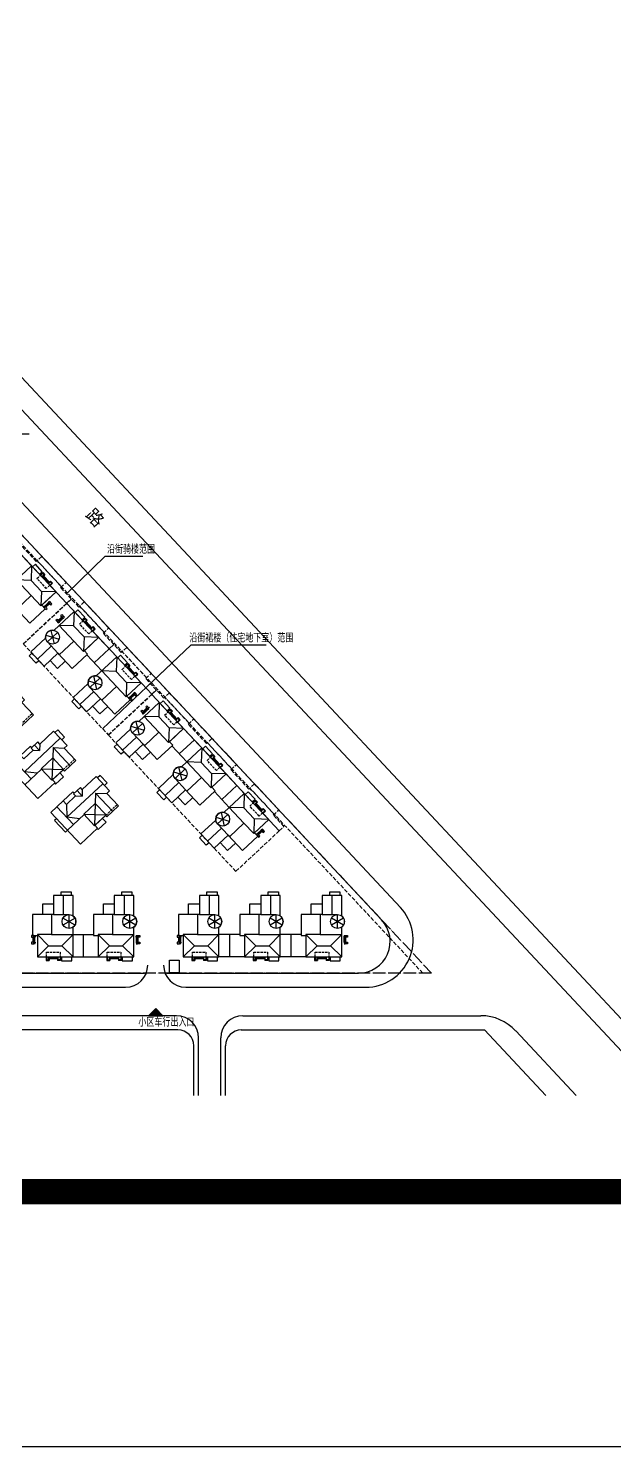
# Model space of a CAD drawing. Extents: x -34815 to 81416, y -425322 to 67478.
# Drawn here: x 4911 to 7208, y -185122 to -179560 of the extents above; entities that cross this region are included whole.
import ezdxf

# ---------------------------------------------------------------- set-up
doc = ezdxf.new("R2010")
doc.units = 0
doc.header["$LTSCALE"] = 1000
doc.header["$MEASUREMENT"] = 0
doc.linetypes.add('DASH', pattern=[0.35, 0.25, -0.1])
doc.linetypes.add('DOTE', pattern=[2.42, 2, -0.2, 0.02, -0.2])
doc.layers.add('PUB_TITLE', color=7, linetype='Continuous')
doc.layers.add('坯担层', color=7, linetype='Continuous')
doc.layers.add('WALL', color=2, linetype='Continuous', lineweight=25)
doc.styles.add('_TCH_DIM', font='SIMPLEX', dxfattribs={"bigfont": 'GBCBIG'})
doc.styles.add('宋体', font='', dxfattribs={"width": 0.666667})
doc.styles.get('宋体').set_extended_font_data('SimSun')

# ---------------------------------------------------------------- blocks, each defined once
blk = doc.blocks.new('A1100图框')
at = {"layer": 'PUB_TITLE'}
blk.add_lwpolyline([(-2684, 8078), (81416, 8078), (81416, 67478), (-2684, 67478)], close=True, dxfattribs=at)
at = {"layer": 'PUB_TITLE', "const_width": 100}
blk.add_lwpolyline([(-184, 9078), (80416, 9078), (80416, 66478), (-184, 66478)], close=True, dxfattribs=at)
blk = doc.blocks.new('jhjuuoiuo')
at = {"linetype": 'Continuous'}
blk.add_hatch(color=9, dxfattribs=at).paths.add_polyline_path([(555360, 250437), (553110, 248187), (557610, 248187)])
at = {"color": 9, "linetype": 'Continuous'}
for p, q in [((353099, 611012), (715639, 222973)), ((362679, 611012), (725218, 222973)), ((626797, 278513), (369120, 554327)), ((377979, 555087), (632721, 282427)), ((527199, 378673), (473471, 436180)), ((473471, 436180), (527199, 378673)), ((506368, 432315), (515393, 432315)), ((527121, 381685), (539393, 393586)), ((539393, 393586), (551338, 393586)), ((554097, 349883), (527267, 378600)), ((527267, 378600), (554097, 349883)), ((538599, 338932), (566551, 365523)), ((542143, 365607), (540682, 364241)), ((552221, 351891), (566551, 365523)), ((566551, 365523), (590249, 365523)), ((554165, 349810), (594444, 306698)), ((554165, 349810), (594444, 306698)), ((274360, 261687), (551860, 261687)), ((558860, 261687), (619490, 261687)), ((280360, 257187), (545860, 257187)), ((564860, 257187), (621760, 257187)), ((561909, 248187), (396160, 248187)), ((555360, 250437), (553110, 248187)), ((553110, 248187), (557610, 248187)), ((555360, 250437), (557610, 248187)), ((582909, 248187), (658197, 248187)), ((562409, 243687), (395660, 243687)), ((582409, 243687), (659336, 243687)), ((659336, 243687), (678688, 222973)), ((669158, 243427), (688268, 222973)), ((567409, 222973), (567409, 238687)), ((568909, 222973), (568909, 241187)), ((575909, 222973), (575909, 241187)), ((577409, 222973), (577409, 238687))]:
    blk.add_line(p, q, dxfattribs=at)
at = {"color": 1, "linetype": 'DASH', "ltscale": 5}
blk.add_line((639782, 261687), (367645, 552940), dxfattribs=at)
at = {"color": 1, "linetype": 'DOTE', "ltscale": 2}
for p, q in [((369120, 554327), (642529, 261687)), ((642529, 261687), (179160, 261687))]:
    blk.add_line(p, q, dxfattribs=at)
at = {"color": 5, "linetype": 'DASH', "ltscale": 5}
for p, q in [((517600, 391876), (511866, 398014)), ((517600, 391876), (511866, 398014)), ((519354, 393514), (517600, 391876)), ((517893, 392149), (517600, 391876)), ((525607, 383892), (517893, 392149)), ((527074, 385262), (519354, 393514)), ((525315, 383619), (527074, 385262)), ((525315, 383619), (525607, 383892)), ((528660, 380038), (525315, 383619)), ((528660, 380038), (525315, 383619)), ((513461, 365838), (527199, 378673)), ((527267, 378600), (513530, 365765)), ((527199, 378673), (528660, 380038)), ((527199, 378673), (528660, 380038)), ((528728, 379965), (527267, 378600)), ((528728, 379965), (527267, 378600)), ((531049, 377481), (528728, 379965)), ((531049, 377481), (528728, 379965)), ((532805, 379121), (531049, 377481)), ((531342, 377754), (531049, 377481)), ((539056, 369497), (531342, 377754)), ((540523, 370867), (532805, 379121)), ((538764, 369224), (540523, 370867)), ((538764, 369224), (539056, 369497)), ((544498, 363086), (538764, 369224)), ((544498, 363086), (538764, 369224)), ((513530, 365765), (540359, 337048)), ((546254, 364726), (544498, 363086)), ((553972, 356472), (546254, 364726)), ((544791, 363359), (544498, 363086)), ((552505, 355102), (544791, 363359)), ((552213, 354829), (553972, 356472)), ((552213, 354829), (552505, 355102)), ((555558, 351248), (552213, 354829)), ((555558, 351248), (552213, 354829)), ((554097, 349883), (555558, 351248)), ((554097, 349883), (555558, 351248)), ((555626, 351175), (554165, 349810)), ((555626, 351175), (554165, 349810)), ((557947, 348691), (555626, 351175)), ((557947, 348691), (555626, 351175)), ((559703, 350331), (557947, 348691)), ((567417, 342073), (559703, 350331)), ((540359, 337048), (554097, 349883)), ((540427, 336975), (554165, 349810)), ((558240, 348964), (557947, 348691)), ((565954, 340707), (558240, 348964)), ((565662, 340434), (567417, 342073)), ((580706, 293863), (540427, 336975)), ((565662, 340434), (565954, 340707)), ((571396, 334296), (565662, 340434)), ((571396, 334296), (565662, 340434)), ((573150, 335934), (571396, 334296)), ((571689, 334569), (571396, 334296)), ((579403, 326312), (571689, 334569)), ((580865, 327678), (573150, 335934)), ((579111, 326039), (580865, 327678)), ((579111, 326039), (579403, 326312)), ((584845, 319901), (579111, 326039)), ((584845, 319901), (579111, 326039)), ((586600, 321540), (584845, 319901)), ((585138, 320174), (584845, 319901)), ((592852, 311917), (585138, 320174)), ((594314, 313283), (586600, 321540)), ((592560, 311644), (594314, 313283)), ((592560, 311644), (592852, 311917)), ((595905, 308063), (592560, 311644)), ((595905, 308063), (592560, 311644)), ((594444, 306698), (580706, 293863)), ((594444, 306698), (595905, 308063))]:
    blk.add_line(p, q, dxfattribs=at)
at = {"color": 9, "linetype": 'Continuous'}
for centre, radius, start, end in [((619490, 271687), 10000, 270, 43.05417), ((621760, 272187), 15000, 270, 43.05417), ((545860, 264187), 7000, 270, 360), ((564860, 264187), 7000, 180, 270), ((561909, 241187), 7000, 360, 90), ((582909, 241187), 7000, 90, 180), ((658197, 233187), 15000, 43.05418, 90.00001), ((562409, 238687), 5000, 360, 90), ((582409, 238687), 5000, 90, 180)]:
    blk.add_arc(centre, radius, start, end, dxfattribs=at)
at = {"layer": 'WALL', "color": 5}
for p, q in [((519484, 386930), (520295, 387688)), ((521327, 384957), (522139, 385715)), ((521447, 378896), (520278, 377804)), ((521631, 378699), (520462, 377607)), ((521816, 378502), (520647, 377410)), ((521686, 378641), (522184, 378107)), ((525714, 374330), (524545, 373237)), ((525898, 374132), (524729, 373040)), ((526082, 373935), (524913, 372843)), ((525844, 374191), (525345, 374724)), ((532933, 372535), (533744, 373293)), ((534776, 370562), (535588, 371320)), ((546382, 358140), (547193, 358898)), ((548225, 356167), (549037, 356925)), ((548345, 350106), (547176, 349014)), ((548529, 349909), (547360, 348817)), ((548714, 349712), (547545, 348620)), ((548584, 349851), (549082, 349317)), ((552612, 345540), (551443, 344447)), ((552742, 345401), (552243, 345934)), ((552796, 345342), (551627, 344250)), ((552980, 345145), (551811, 344053)), ((559831, 343745), (560642, 344503)), ((561674, 341772), (562485, 342530)), ((522923, 333006), (522813, 329756)), ((528316, 327234), (522923, 333006)), ((522923, 333006), (526457, 332886)), ((573280, 329350), (574091, 330108)), ((575123, 327377), (575934, 328135)), ((536372, 318612), (536262, 315361)), ((541765, 312839), (536372, 318612)), ((536372, 318612), (539906, 318492)), ((586729, 314955), (587540, 315713)), ((588572, 312982), (589383, 313740)), ((588692, 306922), (587523, 305829)), ((588876, 306724), (587707, 305632)), ((589061, 306527), (587892, 305435)), ((588931, 306666), (589429, 306132)), ((517960, 273887), (521510, 270337)), ((529260, 273887), (525710, 270337)), ((537160, 273887), (540710, 270337)), ((548460, 273887), (544910, 270337)), ((564060, 273886), (567610, 270336)), ((575360, 273886), (571810, 270336)), ((583460, 273886), (587010, 270336)), ((594760, 273886), (591210, 270336)), ((602860, 273886), (606410, 270336)), ((614160, 273886), (610610, 270336)), ((516810, 271437), (516080, 271437)), ((516620, 271437), (516620, 273037)), ((516890, 271437), (516890, 273037)), ((517160, 271437), (517160, 273037)), ((517960, 266787), (521510, 270337)), ((529260, 266787), (525710, 270337)), ((537160, 266787), (540710, 270337)), ((548460, 266787), (544910, 270337)), ((549260, 271437), (549260, 273037)), ((549530, 271437), (549530, 273037)), ((549610, 271437), (550340, 271437)), ((549800, 271437), (549800, 273037)), ((562910, 271436), (562180, 271436)), ((562720, 271436), (562720, 273036)), ((562990, 271436), (562990, 273036)), ((563260, 271436), (563260, 273036)), ((564060, 266786), (567610, 270336)), ((575360, 266786), (571810, 270336)), ((583460, 266786), (587010, 270336)), ((594760, 266786), (591210, 270336)), ((602860, 266786), (606410, 270336)), ((614160, 266786), (610610, 270336)), ((614960, 271436), (614960, 273036)), ((615230, 271436), (615230, 273036)), ((615310, 271436), (616040, 271436)), ((615500, 271436), (615500, 273036)), ((521660, 266787), (521660, 265677)), ((524360, 266787), (524360, 265677)), ((540860, 266787), (540860, 265677)), ((543560, 266787), (543560, 265677)), ((559760, 261745), (559760, 265745)), ((559760, 265745), (562760, 265745)), ((562760, 265745), (562760, 261745)), ((567760, 266786), (567760, 265676)), ((570460, 266786), (570460, 265676)), ((587160, 266786), (587160, 265676)), ((589860, 266786), (589860, 265676)), ((606560, 266786), (606560, 265676)), ((609260, 266786), (609260, 265676)), ((562760, 261745), (559760, 261745))]:
    blk.add_line(p, q, dxfattribs=at)
for points in [[(516139, 390510), (510404, 396648)], [(518836, 387624), (519647, 388382), (520295, 387688)], [(518938, 387514), (519640, 388170), (520083, 387695), (519382, 387039)], [(519484, 386930), (519703, 387135), (521547, 385162), (521327, 384957)], [(519901, 387319), (521744, 385346)], [(521874, 384372), (522575, 385028), (522131, 385503), (521430, 384847)], [(521976, 384263), (522787, 385021), (522139, 385715)], [(532285, 373229), (533096, 373987), (533744, 373293)], [(532387, 373119), (533089, 373775), (533532, 373300), (532831, 372644)], [(532933, 372535), (533152, 372740), (534996, 370767), (534776, 370562)], [(533350, 372924), (535193, 370951)], [(535323, 369977), (536024, 370633), (535580, 371108), (534879, 370452)], [(535425, 369868), (536236, 370626), (535588, 371320)], [(535932, 359804), (540682, 364241)], [(543037, 361720), (537302, 367858)], [(538287, 357283), (533577, 362325)], [(545734, 358834), (546545, 359592), (547193, 358898)], [(545836, 358724), (546537, 359380), (546981, 358905), (546280, 358250)], [(546382, 358140), (546601, 358345), (548445, 356372), (548225, 356167)], [(546799, 358529), (548642, 356556)], [(548772, 355582), (549473, 356238), (549029, 356713), (548328, 356057)], [(548874, 355473), (549685, 356231), (549037, 356925)], [(513008, 347281), (513885, 348101), (509652, 352631), (505268, 348535), (504653, 349193), (502534, 347213), (503149, 346555), (500226, 343824), (499202, 344920), (495329, 341302), (504682, 331291), (510089, 336343), (509270, 337220), (512631, 340361), (513041, 339922), (516694, 343336), (513008, 347281)], [(559183, 344439), (559994, 345197), (560642, 344503)], [(559285, 344330), (559986, 344985), (560430, 344510), (559729, 343855)], [(559831, 343745), (560050, 343950), (561894, 341977), (561674, 341772)], [(560248, 344134), (562091, 342161)], [(562221, 341187), (562922, 341843), (562478, 342318), (561777, 341662)], [(562323, 341078), (563134, 341836), (562485, 342530)], [(526457, 332886), (527334, 333706), (523101, 338236), (518717, 334140), (518102, 334798), (515983, 332818), (516598, 332160), (513675, 329429), (512651, 330525), (508778, 326907), (518131, 316896), (523538, 321948), (522719, 322825), (526080, 325966), (526490, 325527), (530143, 328941), (526457, 332886)], [(525692, 335463), (526561, 336276), (524376, 338614), (523507, 337801)], [(569935, 332930), (564200, 339068)], [(516102, 332999), (515727, 333400), (512651, 330525)], [(525217, 335971), (513855, 325355)], [(516598, 332160), (518647, 332091)], [(517043, 333808), (518647, 332091)], [(518717, 334140), (518647, 332091)], [(565185, 328493), (560475, 333535)], [(562830, 331014), (567580, 335451)], [(510714, 328716), (515971, 323090)], [(522813, 329756), (522573, 322689)], [(572632, 330044), (573443, 330802), (574091, 330108)], [(572734, 329935), (573435, 330590), (573879, 330115), (573178, 329460)], [(573280, 329350), (573499, 329555), (575343, 327582), (575123, 327377)], [(573697, 329739), (575540, 327766)], [(575670, 326793), (576371, 327448), (575927, 327923), (575226, 327267)], [(575772, 326683), (576583, 327441), (575934, 328135)], [(517907, 324899), (513855, 325355)], [(519296, 326196), (514035, 321281)], [(519159, 326342), (526226, 326102)], [(539906, 318492), (540783, 319311), (536550, 323841), (532166, 319745), (531551, 320403), (529432, 318423), (530047, 317765), (527124, 315034), (526100, 316130), (522227, 312512), (531580, 302502), (536987, 307553), (536168, 308430), (539529, 311571), (539939, 311132), (543592, 314546), (539906, 318492)], [(523399, 321819), (523741, 321453), (526225, 323774), (525064, 325017)], [(539141, 321068), (540010, 321881), (537825, 324219), (536956, 323406)], [(583384, 318536), (577649, 324673)], [(529551, 318604), (529176, 319005), (526100, 316130)], [(538666, 321576), (527304, 310960)], [(530492, 319413), (532096, 317696)], [(532166, 319745), (532096, 317696)], [(578634, 314098), (573924, 319140)], [(576279, 316619), (581029, 321056)], [(524163, 314321), (529420, 308695)], [(527124, 315034), (527304, 310960)], [(530047, 317765), (532096, 317696)], [(536262, 315361), (536022, 308294)], [(586081, 315649), (586892, 316407), (587540, 315713)], [(586183, 315540), (586884, 316195), (587328, 315720), (586627, 315065)], [(586729, 314955), (586948, 315160), (588792, 313187), (588572, 312982)], [(587146, 315344), (588989, 313371)], [(524070, 310539), (523412, 309924), (526825, 306271), (527484, 306886)], [(531356, 310504), (527304, 310960)], [(532745, 311801), (527484, 306886)], [(532608, 311947), (539675, 311707)], [(536848, 307424), (537189, 307058), (539674, 309380), (538513, 310622)], [(589119, 312398), (589820, 313053), (589376, 313528), (588675, 312873)], [(589221, 312288), (590032, 313046), (589383, 313740)], [(525460, 286187), (525460, 287387), (528660, 287387), (528660, 286187)], [(544660, 286187), (544660, 287387), (547860, 287387), (547860, 286187)], [(571560, 286186), (571560, 287386), (574760, 287386), (574760, 286186)], [(590960, 286186), (590960, 287386), (594160, 287386), (594160, 286186)], [(610360, 286186), (610360, 287386), (613560, 287386), (613560, 286186)], [(519660, 280187), (519660, 283587), (523060, 283587)], [(526160, 286187), (526160, 280187)], [(538860, 280187), (538860, 283587), (542260, 283587)], [(545360, 286187), (545360, 280187)], [(565760, 280186), (565760, 283586), (569160, 283586)], [(572260, 286186), (572260, 280186)], [(585160, 280186), (585160, 283586), (588560, 283586)], [(591660, 286186), (591660, 280186)], [(604560, 280186), (604560, 283586), (607960, 283586)], [(611060, 286186), (611060, 280186)], [(523060, 280187), (527960, 280187)], [(529866, 276887), (526055, 279087)], [(529866, 279087), (526055, 276887)], [(527960, 275787), (527960, 280187)], [(542260, 280187), (547160, 280187)], [(549066, 276887), (545255, 279087)], [(549066, 279087), (545255, 276887)], [(547160, 275787), (547160, 280187)], [(569160, 280186), (574060, 280186)], [(575966, 276886), (572155, 279086)], [(575966, 279086), (572155, 276886)], [(574060, 275786), (574060, 280186)], [(588560, 280186), (593460, 280186)], [(595366, 276886), (591555, 279086)], [(595366, 279086), (591555, 276886)], [(593460, 275786), (593460, 280186)], [(607960, 280186), (612860, 280186)], [(614766, 276886), (610955, 279086)], [(614766, 279086), (610955, 276886)], [(612860, 275786), (612860, 280186)], [(522460, 273887), (529260, 273887)], [(529260, 273887), (535660, 273887)], [(532460, 273887), (532460, 266787)], [(541660, 273887), (548460, 273887)], [(568560, 273886), (575360, 273886)], [(581960, 273886), (575360, 273886)], [(578710, 273886), (578710, 266786)], [(587960, 273886), (594760, 273886)], [(601360, 273886), (594760, 273886)], [(598060, 273886), (598060, 266786)], [(607360, 273886), (614160, 273886)], [(517210, 273537), (517210, 273037), (516810, 273037), (516810, 273537)], [(517210, 270937), (517210, 270887), (516810, 270887), (516810, 271437), (517210, 271437), (517210, 271137)], [(521510, 270337), (525710, 270337)], [(540710, 270337), (544910, 270337)], [(549210, 273537), (549210, 273587), (549610, 273587), (549610, 273037), (549210, 273037), (549210, 273337)], [(549210, 273537), (549210, 273037), (549610, 273037), (549610, 273537)], [(549210, 270937), (549210, 270887), (549610, 270887), (549610, 271437), (549210, 271437), (549210, 271137)], [(563310, 273536), (563310, 273036), (562910, 273036), (562910, 273536)], [(563310, 270936), (563310, 270886), (562910, 270886), (562910, 271436), (563310, 271436), (563310, 271136)], [(567610, 270336), (571810, 270336)], [(587010, 270336), (591210, 270336)], [(606410, 270336), (610610, 270336)], [(614910, 273536), (614910, 273586), (615310, 273586), (615310, 273036), (614910, 273036), (614910, 273336)], [(614910, 273536), (614910, 273036), (615310, 273036), (615310, 273536)], [(614910, 270936), (614910, 270886), (615310, 270886), (615310, 271436), (614910, 271436), (614910, 271136)], [(520710, 266787), (520710, 265677), (521660, 265677)], [(520860, 266787), (520860, 265827), (521510, 265827), (521510, 266787)], [(524360, 266787), (524360, 266487), (521660, 266487), (521660, 266787)], [(524360, 266217), (521660, 266217)], [(525310, 266787), (525310, 265677), (524360, 265677)], [(525160, 266787), (525160, 265827), (524510, 265827), (524510, 266787)], [(525602, 266787), (525602, 265587), (528802, 265587), (528802, 266787)], [(529260, 266787), (537160, 266787)], [(539910, 266787), (539910, 265677), (540860, 265677)], [(540060, 266787), (540060, 265827), (540710, 265827), (540710, 266787)], [(543560, 266787), (543560, 266487), (540860, 266487), (540860, 266787)], [(543560, 266217), (540860, 266217)], [(544510, 266787), (544510, 265677), (543560, 265677)], [(544360, 266787), (544360, 265827), (543710, 265827), (543710, 266787)], [(544802, 266787), (544802, 265587), (548002, 265587), (548002, 266787)], [(566810, 266786), (566810, 265676), (567760, 265676)], [(566960, 266786), (566960, 265826), (567610, 265826), (567610, 266786)], [(570460, 266786), (570460, 266486), (567760, 266486), (567760, 266786)], [(570460, 266216), (567760, 266216)], [(571410, 266786), (571410, 265676), (570460, 265676)], [(571260, 266786), (571260, 265826), (570610, 265826), (570610, 266786)], [(571702, 266786), (571702, 265586), (574902, 265586), (574902, 266786)], [(583460, 266786), (575360, 266786)], [(586210, 266786), (586210, 265676), (587160, 265676)], [(586360, 266786), (586360, 265826), (587010, 265826), (587010, 266786)], [(589860, 266786), (589860, 266486), (587160, 266486), (587160, 266786)], [(589860, 266216), (587160, 266216)], [(590810, 266786), (590810, 265676), (589860, 265676)], [(590660, 266786), (590660, 265826), (590010, 265826), (590010, 266786)], [(591102, 266786), (591102, 265586), (594302, 265586), (594302, 266786)], [(602860, 266786), (594760, 266786)], [(605610, 266786), (605610, 265676), (606560, 265676)], [(605760, 266786), (605760, 265826), (606410, 265826), (606410, 266786)], [(609260, 266786), (609260, 266486), (606560, 266486), (606560, 266786)], [(609260, 266216), (606560, 266216)], [(610210, 266786), (610210, 265676), (609260, 265676)], [(610060, 266786), (610060, 265826), (609410, 265826), (609410, 266786)], [(610502, 266786), (610502, 265586), (613702, 265586), (613702, 266786)]]:
    blk.add_lwpolyline(points, dxfattribs=at)
for points in [[(511428, 376803), (516032, 381104), (519104, 377816), (523853, 382253), (516139, 390510), (509690, 384485, 0.5070926), (507097, 382062), (502402, 377676), (506634, 373145), (511019, 377241), (511428, 376803)], [(502402, 377676), (506634, 373145), (511019, 377241), (515524, 372419), (520384, 376959), (519360, 378055), (523853, 382253), (516139, 390510), (509690, 384485, 0.5070926), (507097, 382062), (502402, 377676)], [(524877, 362408), (529481, 366709), (532553, 363421), (537302, 367858), (529588, 376115), (523139, 370090, 0.5070926), (520546, 367667), (515851, 363281), (520083, 358750), (524468, 362847), (524877, 362408)], [(515851, 363281), (520083, 358750), (524468, 362847), (528973, 358024), (533833, 362564), (532809, 363660), (537302, 367858), (529588, 376115), (523139, 370090, 0.5070926), (520546, 367667), (515851, 363281)], [(538326, 348013), (542930, 352314), (546002, 349026), (550751, 353463), (543037, 361720), (536588, 355696, 0.5070926), (533995, 353272), (529300, 348886), (533532, 344355), (537917, 348452), (538326, 348013)], [(529300, 348886), (533532, 344355), (537917, 348452), (542422, 343629), (547282, 348169), (546258, 349265), (550751, 353463), (543037, 361720), (536588, 355696, 0.5070926), (533995, 353272), (529300, 348886)], [(551775, 333618), (556379, 337919), (559451, 334631), (564200, 339068), (556486, 347325), (550037, 341301, 0.5070926), (547444, 338877), (542749, 334491), (546981, 329960), (551366, 334057), (551775, 333618)], [(542749, 334491), (546981, 329960), (551366, 334057), (555871, 329234), (560731, 333774), (559707, 334870), (564200, 339068), (556486, 347325), (550037, 341301, 0.5070926), (547444, 338877), (542749, 334491)], [(565224, 319223), (569828, 323524), (572900, 320236), (577649, 324673), (569935, 332930), (563486, 326906, 0.5070926), (560893, 324482), (556198, 320096), (560430, 315566), (564815, 319662), (565224, 319223)], [(556198, 320096), (560430, 315566), (564815, 319662), (569320, 314839), (574180, 319379), (573155, 320475), (577649, 324673), (569935, 332930), (563486, 326906, 0.5070926), (560893, 324482), (556198, 320096)], [(578673, 304828), (583277, 309129), (586349, 305841), (591098, 310279), (583384, 318536), (576935, 312511, 0.5070926), (574342, 310087), (569647, 305701), (573879, 301171), (578264, 305267), (578673, 304828)], [(569647, 305701), (573879, 301171), (578264, 305267), (582769, 300444), (587629, 304984), (586604, 306080), (591098, 310279), (583384, 318536), (576935, 312511, 0.5070926), (574342, 310087), (569647, 305701)], [(529260, 286187), (523060, 286187), (523060, 280187), (516460, 280187), (516460, 273537), (517960, 273537), (517960, 266787), (529260, 266787), (529260, 276212, 0.5070926), (529260, 279761), (529260, 286187)], [(522460, 280187), (522460, 273887), (517960, 273887), (517960, 266787), (529260, 266787), (529260, 276212, 0.5070926), (529260, 279761), (529260, 286187), (523060, 286187), (523060, 280187), (522460, 280187)], [(548460, 286187), (542260, 286187), (542260, 280187), (535660, 280187), (535660, 273537), (537160, 273537), (537160, 266787), (548460, 266787), (548460, 276212, 0.5070926), (548460, 279761), (548460, 286187)], [(541660, 280187), (541660, 273887), (537160, 273887), (537160, 266787), (548460, 266787), (548460, 276212, 0.5070926), (548460, 279761), (548460, 286187), (542260, 286187), (542260, 280187), (541660, 280187)], [(575360, 286186), (569160, 286186), (569160, 280186), (562560, 280186), (562560, 273536), (564060, 273536), (564060, 266786), (575360, 266786), (575360, 276212, 0.5070926), (575360, 279761), (575360, 286186)], [(568560, 280186), (568560, 273886), (564060, 273886), (564060, 266786), (575360, 266786), (575360, 276212, 0.5070926), (575360, 279761), (575360, 286186), (569160, 286186), (569160, 280186), (568560, 280186)], [(594760, 286186), (588560, 286186), (588560, 280186), (581960, 280186), (581960, 273536), (583460, 273536), (583460, 266786), (594760, 266786), (594760, 276212, 0.5070926), (594760, 279761), (594760, 286186)], [(587960, 280186), (587960, 273886), (583460, 273886), (583460, 266786), (594760, 266786), (594760, 276212, 0.5070926), (594760, 279761), (594760, 286186), (588560, 286186), (588560, 280186), (587960, 280186)], [(614160, 286186), (607960, 286186), (607960, 280186), (601360, 280186), (601360, 273536), (602860, 273536), (602860, 266786), (614160, 266786), (614160, 276212, 0.5070926), (614160, 279761), (614160, 286186)], [(607360, 280186), (607360, 273886), (602860, 273886), (602860, 266786), (614160, 266786), (614160, 276212, 0.5070926), (614160, 279761), (614160, 286186), (607960, 286186), (607960, 280186), (607360, 280186)]]:
    blk.add_lwpolyline(points, format="xyb", dxfattribs=at)
for points in [[(506634, 373145), (511019, 377241), (515524, 372419), (520384, 376959), (519360, 378055), (523853, 382253), (516139, 390510), (509690, 384485, 0.5070926), (507097, 382062), (502402, 377676)], [(520083, 358750), (524468, 362847), (528973, 358024), (533833, 362564), (532809, 363660), (537302, 367858), (529588, 376115), (523139, 370090, 0.5070926), (520546, 367667), (515851, 363281)], [(533532, 344355), (537917, 348452), (542422, 343629), (547282, 348169), (546258, 349265), (550751, 353463), (543037, 361720), (536588, 355696, 0.5070926), (533995, 353272), (529300, 348886)], [(546981, 329960), (551366, 334057), (555871, 329234), (560731, 333774), (559707, 334870), (564200, 339068), (556486, 347325), (550037, 341301, 0.5070926), (547444, 338877), (542749, 334491)], [(560430, 315566), (564815, 319662), (569320, 314839), (574180, 319379), (573155, 320475), (577649, 324673), (569935, 332930), (563486, 326906, 0.5070926), (560893, 324482), (556198, 320096)], [(573879, 301171), (578264, 305267), (582769, 300444), (587629, 304984), (586604, 306080), (591098, 310279), (583384, 318536), (576935, 312511, 0.5070926), (574342, 310087), (569647, 305701)], [(523060, 286187), (523060, 280187), (516460, 280187), (516460, 273537), (517960, 273537), (517960, 266787), (529260, 266787), (529260, 276212, 0.5070926), (529260, 279761), (529260, 286187)], [(542260, 286187), (542260, 280187), (535660, 280187), (535660, 273537), (537160, 273537), (537160, 266787), (548460, 266787), (548460, 276212, 0.5070926), (548460, 279761), (548460, 286187)], [(569160, 286186), (569160, 280186), (562560, 280186), (562560, 273536), (564060, 273536), (564060, 266786), (575360, 266786), (575360, 276212, 0.5070926), (575360, 279761), (575360, 286186)], [(588560, 286186), (588560, 280186), (581960, 280186), (581960, 273536), (583460, 273536), (583460, 266786), (594760, 266786), (594760, 276212, 0.5070926), (594760, 279761), (594760, 286186)], [(607960, 286186), (607960, 280186), (601360, 280186), (601360, 273536), (602860, 273536), (602860, 266786), (614160, 266786), (614160, 276212, 0.5070926), (614160, 279761), (614160, 286186)]]:
    blk.add_lwpolyline(points, format="xyb", close=True, dxfattribs=at)
at = {"layer": 'WALL', "color": 5, "flags": 128}
for points in [[(516139, 390510), (515983, 385917), (511389, 386073)], [(518637, 387837), (519514, 388656), (517329, 390994), (516452, 390175)], [(516032, 381104), (511389, 386073)], [(519260, 382409), (515983, 385917)], [(523853, 382253), (519260, 382409), (519104, 377816)], [(519879, 377499), (520244, 377841), (520517, 377548), (520152, 377207)], [(521778, 379274), (521815, 379308), (522088, 379016), (521686, 378641), (521413, 378933), (521632, 379138)], [(524582, 372465), (524546, 372431), (524273, 372723), (524674, 373098), (524947, 372806), (524728, 372601)], [(524582, 372465), (524947, 372806), (524674, 373098), (524309, 372757)], [(529588, 376115), (529432, 371522), (524838, 371678)], [(526482, 374240), (526519, 374274), (526245, 374566), (525844, 374191), (526117, 373898), (526336, 374103)], [(532086, 373442), (532963, 374261), (530778, 376599), (529901, 375780)], [(520626, 368570), (524834, 367288)], [(524338, 369431), (521122, 366427)], [(522233, 370072), (523227, 365786)], [(529481, 366709), (524838, 371678)], [(532709, 368014), (529432, 371522)], [(537302, 367858), (532709, 368014), (532553, 363421)], [(517967, 361016), (522351, 365112)], [(524468, 362847), (521122, 366427)], [(518445, 360504), (517568, 359685), (515383, 362023), (516260, 362842)], [(526789, 360362), (524304, 358041), (521983, 360525)], [(543037, 361720), (542881, 357127), (538287, 357283)], [(545535, 359047), (546412, 359866), (544227, 362204), (543350, 361385)], [(537787, 355036), (534571, 352032)], [(535682, 355677), (536676, 351391)], [(542930, 352314), (538287, 357283)], [(546158, 353619), (542881, 357127)], [(531416, 346621), (535800, 350717)], [(534074, 354175), (538283, 352893)], [(537917, 348452), (534571, 352032)], [(550751, 353463), (546158, 353619), (546002, 349026)], [(548676, 350484), (548713, 350519), (548986, 350226), (548584, 349851), (548311, 350143), (548530, 350348)], [(531894, 346109), (531017, 345290), (528832, 347628), (529709, 348447)], [(540238, 345967), (537753, 343646), (535432, 346130)], [(546776, 348709), (547142, 349051), (547415, 348758), (547050, 348417)], [(556486, 347325), (556330, 342732), (551736, 342888)], [(553380, 345450), (553416, 345484), (553143, 345776), (552742, 345401), (553015, 345109), (553234, 345313)], [(558984, 344652), (559861, 345471), (557676, 347809), (556799, 346990)], [(549131, 341282), (550125, 336996)], [(551480, 343675), (551444, 343641), (551170, 343933), (551572, 344309), (551845, 344016), (551626, 343811)], [(551480, 343675), (551845, 344016), (551572, 344309), (551207, 343967)], [(556379, 337919), (551736, 342888)], [(559607, 339224), (556330, 342732)], [(547523, 339780), (551732, 338498)], [(551236, 340641), (548020, 337637)], [(551366, 334057), (548020, 337637)], [(564200, 339068), (559607, 339224), (559451, 334631)], [(545343, 331714), (544466, 330895), (542281, 333233), (543158, 334052)], [(544865, 332226), (549249, 336322)], [(569935, 332930), (569779, 328337), (565185, 328493)], [(572433, 330257), (573310, 331076), (571125, 333414), (570248, 332595)], [(553687, 331572), (551202, 329251), (548881, 331735)], [(569828, 323524), (565185, 328493)], [(573056, 324830), (569779, 328337)], [(560972, 325385), (565181, 324103)], [(564684, 326246), (561469, 323242)], [(564815, 319662), (561469, 323242)], [(562580, 326887), (563574, 322601)], [(577649, 324673), (573056, 324830), (572900, 320236)], [(558792, 317319), (557915, 316500), (555730, 318838), (556607, 319657)], [(558314, 317831), (562698, 321927)], [(585882, 315862), (586759, 316681), (584574, 319020), (583697, 318200)], [(567136, 317177), (564651, 314856), (562330, 317341)], [(583384, 318536), (583228, 313942), (578634, 314098)], [(583277, 309129), (578634, 314098)], [(574421, 310990), (578630, 309708)], [(578133, 311851), (574918, 308847)], [(576029, 312492), (577023, 308206)], [(586505, 310435), (583228, 313942)], [(591098, 310279), (586505, 310435), (586349, 305841)], [(572241, 302924), (571364, 302105), (569179, 304443), (570056, 305263)], [(571763, 303436), (576147, 307532)], [(578264, 305267), (574918, 308847)], [(587123, 305525), (587489, 305866), (587762, 305574), (587397, 305232)], [(589023, 307299), (589060, 307334), (589333, 307041), (588931, 306666), (588658, 306958), (588877, 307163)], [(580585, 302782), (578100, 300461), (575779, 302946)]]:
    blk.add_lwpolyline(points, dxfattribs=at)
at = {"layer": 'WALL', "color": 5, "linetype": 'DASH', "ltscale": 3}
for points in [[(521874, 384372), (520778, 383348), (517842, 386490), (518938, 387514)], [(535323, 369977), (534227, 368953), (531291, 372095), (532387, 373119)], [(548772, 355582), (547676, 354558), (544740, 357700), (545836, 358724)], [(512631, 340361), (516285, 343774)], [(562221, 341187), (561124, 340163), (558189, 343305), (559285, 344330)], [(526080, 325966), (529734, 329379)], [(575670, 326793), (574573, 325768), (571638, 328911), (572734, 329935)], [(539529, 311571), (543183, 314984)], [(589119, 312398), (588022, 311374), (585087, 314516), (586183, 315540)], [(520860, 266787), (520860, 268287), (525160, 268287), (525160, 266787)], [(540060, 266787), (540060, 268287), (544360, 268287), (544360, 266787)], [(566960, 266786), (566960, 268286), (571260, 268286), (571260, 266786)], [(586360, 266786), (586360, 268286), (590660, 268286), (590660, 266786)], [(605760, 266786), (605760, 268286), (610060, 268286), (610060, 266786)]]:
    blk.add_lwpolyline(points, dxfattribs=at)
at = {"layer": 'WALL', "color": 5}
for points in [[(520391, 376951), (520650, 376674), (521015, 377015), (520517, 377548), (520152, 377207)], [(521925, 378385), (522184, 378107), (522550, 378449), (522051, 378982), (521686, 378641)], [(524070, 373013), (523811, 373291), (524176, 373632), (524674, 373098), (524309, 372757)], [(525605, 374447), (525345, 374724), (525711, 375066), (526209, 374532), (525844, 374191)], [(548823, 349595), (549082, 349317), (549448, 349659), (548949, 350192), (548584, 349851)], [(547289, 348161), (547548, 347884), (547913, 348225), (547415, 348758), (547050, 348417)], [(552503, 345657), (552243, 345934), (552608, 346276), (553107, 345742), (552742, 345401)], [(550968, 344223), (550709, 344501), (551074, 344842), (551572, 344309), (551207, 343967)], [(519159, 326342), (522813, 329756), (526226, 326102), (522573, 322689)], [(532608, 311947), (536262, 315361), (539675, 311707), (536022, 308294)], [(587635, 304976), (587895, 304699), (588260, 305040), (587762, 305574), (587397, 305232)], [(589170, 306410), (589429, 306132), (589795, 306474), (589296, 307007), (588931, 306666)], [(516460, 273537), (516080, 273537), (516080, 273037), (516810, 273037), (516810, 273537)], [(516460, 271437), (516080, 271437), (516080, 270937), (516810, 270937), (516810, 271437)], [(549960, 273537), (550340, 273537), (550340, 273037), (549610, 273037), (549610, 273537)], [(549960, 271437), (550340, 271437), (550340, 270937), (549610, 270937), (549610, 271437)], [(562560, 273536), (562180, 273536), (562180, 273036), (562910, 273036), (562910, 273536)], [(562560, 271436), (562180, 271436), (562180, 270936), (562910, 270936), (562910, 271436)], [(615660, 273536), (616040, 273536), (616040, 273036), (615310, 273036), (615310, 273536)], [(615660, 271436), (616040, 271436), (616040, 270936), (615310, 270936), (615310, 271436)]]:
    blk.add_lwpolyline(points, close=True, dxfattribs=at)
for centre in [(522730, 367929), (536179, 353534), (549628, 339139), (563077, 324744), (576526, 310349), (527960, 277987), (547160, 277987), (574060, 277986), (593460, 277986), (612860, 277986)]:
    blk.add_circle(centre, 2200, dxfattribs=at)
at = {"color": 9, "linetype": 'Continuous'}
for s, height, rotation, style, p in [('路', 3987, 313.054, '宋体', (532898, 406404)), ('小区车行出入口', 2531.9, 0, '_TCH_DIM', (549890, 244774))]:
    blk.add_text(s, height=height, rotation=rotation, dxfattribs=dict(at, style=style)).set_placement(p)
at = {"color": 9, "linetype": 'Continuous', "style": '_TCH_DIM'}
for s, height, p in [('沿街骑楼范围', 2531.9, (539967, 394373)), ('沿街裙楼（住宅地下室）范围', 2531.91, (565976, 366310))]:
    blk.add_text(s, height=height, dxfattribs=at).set_placement(p)
blk = doc.blocks.new('区位图')
at = {"xscale": 0.01549518806859851, "yscale": 0.01549518806859851, "zscale": 0.01549518806859851}
blk.add_blockref('jhjuuoiuo', (158999.1, -172258.5), dxfattribs=at)

msp = doc.modelspace()

# ---------------------------------------------------------------- block references
msp.add_blockref('A1100图框', (0, -193200))
at = {"layer": '坯担层', "xscale": 0.7999999999883585, "yscale": 0.7999999999883585, "zscale": 0.7999999999883585}
msp.add_blockref('区位图', (-128674.1, -48702.1), dxfattribs=at)

doc.saveas('drawing.dxf')
